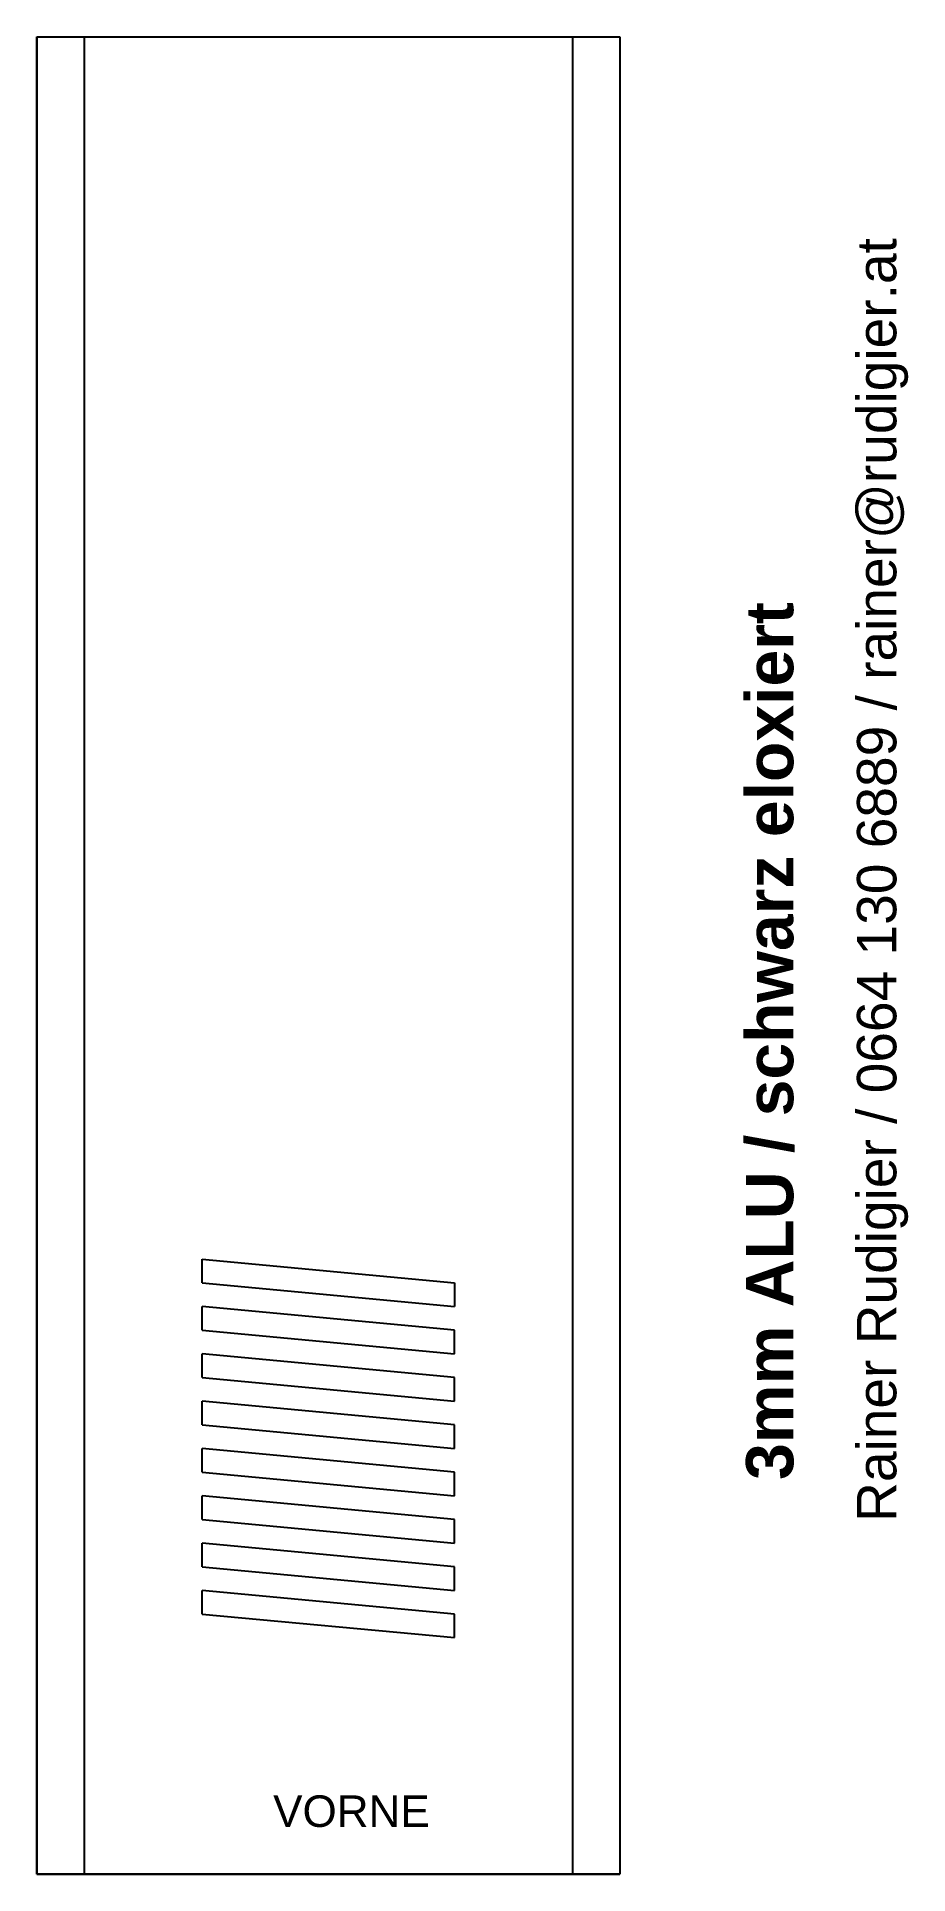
# Model space of a CAD drawing. Header units: millimetres. Extents: x 0 to 111, y 0 to 233.
import ezdxf

# ---------------------------------------------------------------- set-up
doc = ezdxf.new("R2010")
doc.units = ezdxf.units.MM
doc.layers.get('0').update_dxf_attribs({"lineweight": 25})
doc.layers.add('bemassung', color=30, linetype='Continuous', lineweight=25, true_color=0xff7f00)
doc.layers.add('outline', color=253, linetype='Continuous', lineweight=25, true_color=0xa0a0a4)
doc.styles.add('textstyle11', font='arial.ttf')
doc.styles.add('textstyle12', font='arialbd.ttf')
doc.styles.add('textstyle13', font='arial.ttf')

msp = doc.modelspace()

# ---------------------------------------------------------------- linework, layer by layer
for p, q in [((0, 0), (0, 233)), ((0, 233), (74, 233)), ((74, 233), (74, 0)), ((21, 78), (53, 75)), ((21, 75), (21, 78)), ((21, 75), (53, 72)), ((53, 75), (53, 72)), ((53, 69), (21, 72)), ((21, 69), (21, 72)), ((21, 69), (53, 66)), ((53, 66), (53, 69)), ((53, 63), (21, 66)), ((21, 63), (21, 66)), ((21, 63), (53, 60)), ((53, 60), (53, 63)), ((53, 57), (21, 60)), ((21, 57), (21, 60)), ((21, 57), (53, 54)), ((53, 54), (53, 57)), ((53, 51), (21, 54)), ((21, 51), (21, 54)), ((21, 51), (53, 48)), ((53, 48), (53, 51)), ((53, 45), (21, 48)), ((21, 45), (21, 48)), ((21, 45), (53, 42)), ((53, 42), (53, 45)), ((53, 39), (21, 42)), ((21, 39), (21, 42)), ((21, 39), (53, 36)), ((53, 36), (53, 39)), ((53, 33), (21, 36)), ((21, 33), (21, 36)), ((21, 33), (53, 30)), ((53, 30), (53, 33)), ((74, 0), (0, 0))]:
    msp.add_line(p, q)
at = {"layer": 'outline'}
for p, q in [((0, 233), (0, 0)), ((0, 233), (74, 233)), ((6, 233), (6, 0)), ((68, 233), (68, 0)), ((74, 233), (74, 0)), ((0, 0), (74, 0))]:
    msp.add_line(p, q, dxfattribs=at)

# ---------------------------------------------------------------- texts
at = {"layer": 'bemassung', "attachment_point": 1, "rotation": 90}
for s, insert, char_height, style in [('Rainer Rudigier / 0664 130 6889 / rainer@rudigier.at', (104.08, 44.68), 5, 'textstyle13'), ('3mm ALU / schwarz eloxiert', (90, 50), 6, 'textstyle12')]:
    msp.add_mtext(s, dxfattribs=dict(at, insert=insert, char_height=char_height, style=style))
at = {"layer": 'outline', "insert": (30, 10), "char_height": 4, "attachment_point": 1, "style": 'textstyle11'}
msp.add_mtext('VORNE', dxfattribs=at)

doc.saveas('drawing.dxf')
